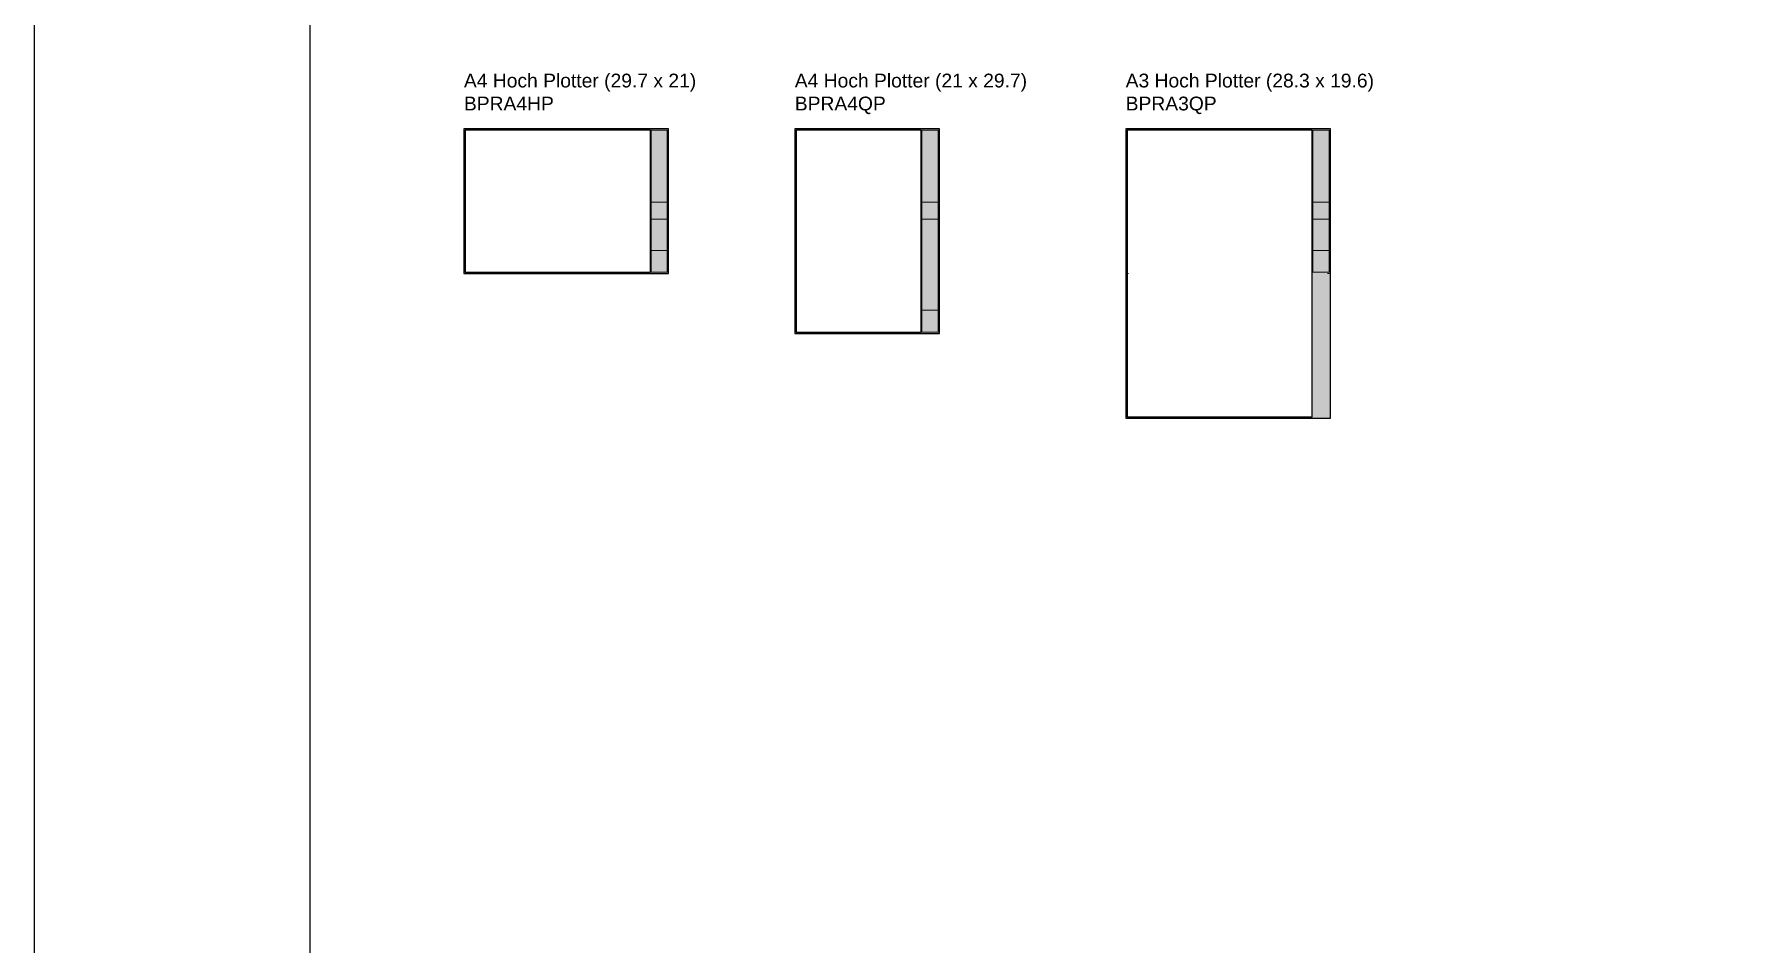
# Model space of a CAD drawing. Header units: metres. Extents: x -2 to 246, y 14 to 313.
# Drawn here: x -1.8 to 121.9, y 82.8 to 148.8 of the extents above; entities that cross this region are included whole.
import ezdxf

# ---------------------------------------------------------------- set-up
doc = ezdxf.new("R2010")
doc.units = ezdxf.units.M
doc.header["$LTSCALE"] = 10
doc.header["$MEASUREMENT"] = 0
doc.layers.get('0').update_dxf_attribs({"linetype": 'CONTINUOUS'})
for name, color, linetype in [('ANSICHTSFENSTER', 255, 'CONTINUOUS'), ('PLANBESCHRIFTUNG', 7, 'CONTINUOUS'), ('PLANRAHMEN', 7, 'CONTINUOUS'), ('PZ-BLATTRAND-A4', 62, 'CONTINUOUS'), ('PZ-SYMBOLE', 7, 'CONTINUOUS'), ('PZ-TITEL-RAHMEN', 7, 'CONTINUOUS')]:
    doc.layers.add(name, color=color, linetype=linetype)
doc.styles.add('STYP23', font='swissl.ttf')

# ---------------------------------------------------------------- blocks, each defined once
blk = doc.blocks.new('BPRA3QP')
at = {"layer": 'PZ-SYMBOLE'}
h = blk.add_hatch(color=255, dxfattribs=at)
h.paths.add_polyline_path([(0, -420), (297, -420), (297, 0), (0, 0)])
h.paths.add_polyline_path([(2, -2), (2, -418), (270.5, -418), (270.5, -2)], flags=16)
at = {"layer": 'ANSICHTSFENSTER', "color": 255}
blk.add_lwpolyline([(2, -2), (2, -418), (270.5, -418), (270.5, -2)], close=True, dxfattribs=at)
at = {"layer": 'PLANBESCHRIFTUNG', "color": 7, "lineweight": 18}
for p, q in [((271.5, -106.6), (295, -106.6)), ((271.5, -131), (295, -131)), ((271.5, -176.5), (295, -176.5))]:
    blk.add_line(p, q, dxfattribs=at)
blk.add_lwpolyline([(271.5, -2), (271.5, -208), (295, -208), (295, -2)], close=True, dxfattribs=at)
at = {"layer": 'PLANRAHMEN', "color": 7, "lineweight": 18}
for points in [[(0, 0), (4, 0)], [(0, 0), (0, -4.1)], [(297, 0), (292.9, 0)], [(297, 0), (297, -4.1)]]:
    blk.add_lwpolyline(points, dxfattribs=at)
at = {"layer": 'PLANRAHMEN', "lineweight": 18}
for points in [[(0, -210), (0, -205.9)], [(0, -210), (4, -210)], [(0, -214.1), (0, -210)], [(297, -210), (292.9, -210)], [(297, -210), (297, -205.9)], [(297, -214.1), (297, -210)], [(0, -420), (0, -415.9)], [(0, -420), (4, -420)], [(297, -420), (292.9, -420)], [(297, -420), (297, -415.9)]]:
    blk.add_lwpolyline(points, dxfattribs=at)
at = {"layer": 'PZ-SYMBOLE', "color": 255}
blk.add_lwpolyline([(0, -420), (297, -420), (297, 0), (0, 0)], close=True, dxfattribs=at)
blk = doc.blocks.new('BPRA4HP')
at = {"layer": 'PZ-SYMBOLE'}
h = blk.add_hatch(color=255, dxfattribs=at)
h.paths.add_polyline_path([(0, -210), (297, -210), (297, 0), (0, 0)])
h.paths.add_polyline_path([(2, -2), (2, -208), (270.5, -208), (270.5, -2)], flags=16)
at = {"layer": 'ANSICHTSFENSTER', "color": 255}
blk.add_lwpolyline([(2, -2), (2, -208), (270.5, -208), (270.5, -2)], close=True, dxfattribs=at)
at = {"layer": 'PLANBESCHRIFTUNG', "color": 7, "lineweight": 18}
for p, q in [((271.5, -106.6), (295, -106.6)), ((271.5, -131), (295, -131)), ((271.5, -176.5), (295, -176.5))]:
    blk.add_line(p, q, dxfattribs=at)
blk.add_lwpolyline([(271.5, -2), (271.5, -208), (295, -208), (295, -2)], close=True, dxfattribs=at)
at = {"layer": 'PLANRAHMEN', "color": 7, "lineweight": 18}
for points in [[(0, 0), (4, 0)], [(0, 0), (0, -4.1)], [(297, 0), (292.9, 0)], [(297, 0), (297, -4.1)]]:
    blk.add_lwpolyline(points, dxfattribs=at)
at = {"layer": 'PLANRAHMEN', "lineweight": 18}
for points in [[(0, -210), (0, -205.9)], [(0, -210), (4, -210)], [(297, -210), (292.9, -210)], [(297, -210), (297, -205.9)]]:
    blk.add_lwpolyline(points, dxfattribs=at)
at = {"layer": 'PZ-SYMBOLE', "color": 255}
blk.add_lwpolyline([(0, -210), (297, -210), (297, 0), (0, 0)], close=True, dxfattribs=at)
blk = doc.blocks.new('BPRA4QP')
at = {"layer": 'PZ-SYMBOLE'}
h = blk.add_hatch(color=255, dxfattribs=at)
h.paths.add_polyline_path([(0, -297), (210, -297), (210, 0), (0, 0)])
h.paths.add_polyline_path([(2, -2), (2, -295), (183.5, -295), (183.5, -2)], flags=16)
at = {"layer": 'ANSICHTSFENSTER', "color": 255}
blk.add_lwpolyline([(2, -2), (2, -295), (183.5, -295), (183.5, -2)], close=True, dxfattribs=at)
at = {"layer": 'PLANBESCHRIFTUNG', "color": 7, "lineweight": 18}
for p, q in [((184.5, -106.6), (208, -106.6)), ((184.5, -131), (208, -131)), ((184.5, -263.5), (208, -263.5))]:
    blk.add_line(p, q, dxfattribs=at)
blk.add_lwpolyline([(184.5, -2), (184.5, -295), (208, -295), (208, -2)], close=True, dxfattribs=at)
at = {"layer": 'PLANRAHMEN', "color": 7, "lineweight": 18}
for points in [[(0, 0), (4, 0)], [(0, 0), (0, -4.1)], [(210, 0), (205.9, 0)], [(210, 0), (210, -4.1)]]:
    blk.add_lwpolyline(points, dxfattribs=at)
at = {"layer": 'PLANRAHMEN', "lineweight": 18}
for points in [[(0, -297), (0, -292.9)], [(210, -297), (210, -292.9)], [(0, -297), (4, -297)], [(210, -297), (205.9, -297)]]:
    blk.add_lwpolyline(points, dxfattribs=at)
at = {"layer": 'PZ-SYMBOLE', "color": 255}
blk.add_lwpolyline([(0, -297), (210, -297), (210, 0), (0, 0)], close=True, dxfattribs=at)

msp = doc.modelspace()

# ---------------------------------------------------------------- linework, layer by layer
at = {"layer": 'PZ-BLATTRAND-A4'}
msp.add_lwpolyline([(-1.84, 13.95), (245.62, 15.75), (245.62, 312.75), (-1.84, 310.95)], close=True, dxfattribs=at)
at = {"layer": 'PZ-TITEL-RAHMEN'}
msp.add_lwpolyline([(18.16, 23.95), (229.83, 23.95), (229.83, 300.95), (18.16, 300.95)], close=True, dxfattribs=at)

# ---------------------------------------------------------------- block references
at = {"layer": 'PZ-SYMBOLE', "color": 255, "xscale": 0.04999999999999716, "yscale": 0.04999999999999716, "zscale": 0.04999999999999716}
for name, p in [('BPRA4HP', (29.34, 141.94)), ('BPRA4QP', (53.34, 141.94)), ('BPRA3QP', (77.34, 141.94))]:
    msp.add_blockref(name, p, dxfattribs=at)

# ---------------------------------------------------------------- texts
at = {"color": 7, "char_height": 1, "width": 20, "attachment_point": 1, "style": 'STYP23'}
for s, insert in [('A4 Hoch Plotter (29.7 x 21)\\PBPRA4HP', (29.34, 145.94)), ('A4 Hoch Plotter (21 x 29.7)\\PBPRA4QP', (53.34, 145.94)), ('A3 Hoch Plotter (28.3 x 19.6)\\PBPRA3QP', (77.34, 145.94))]:
    msp.add_mtext(s, dxfattribs=dict(at, insert=insert))

doc.saveas('drawing.dxf')
